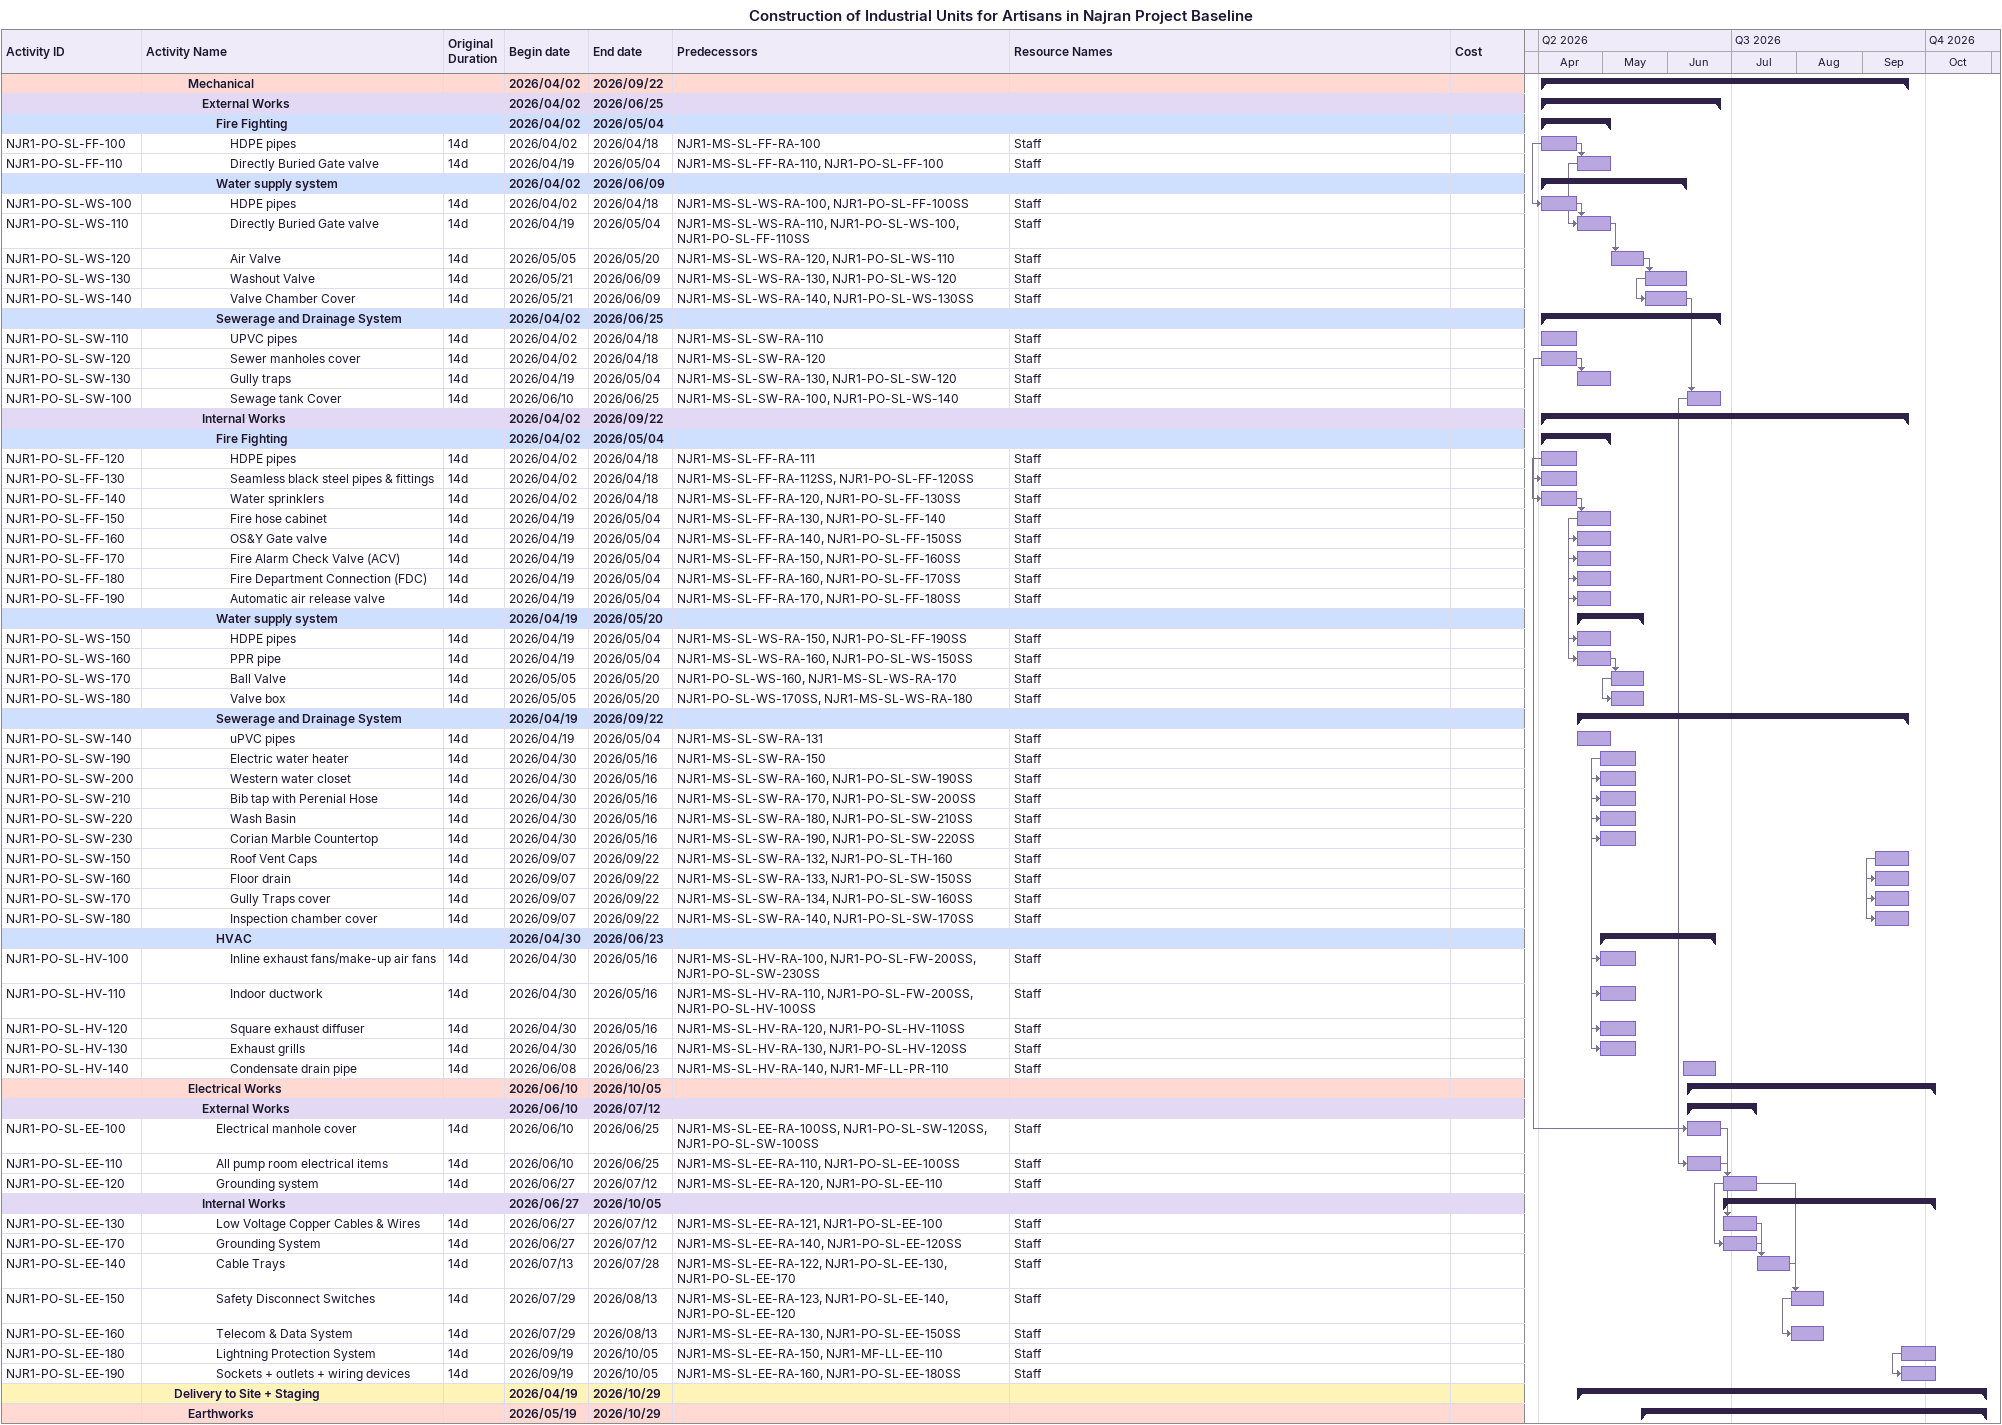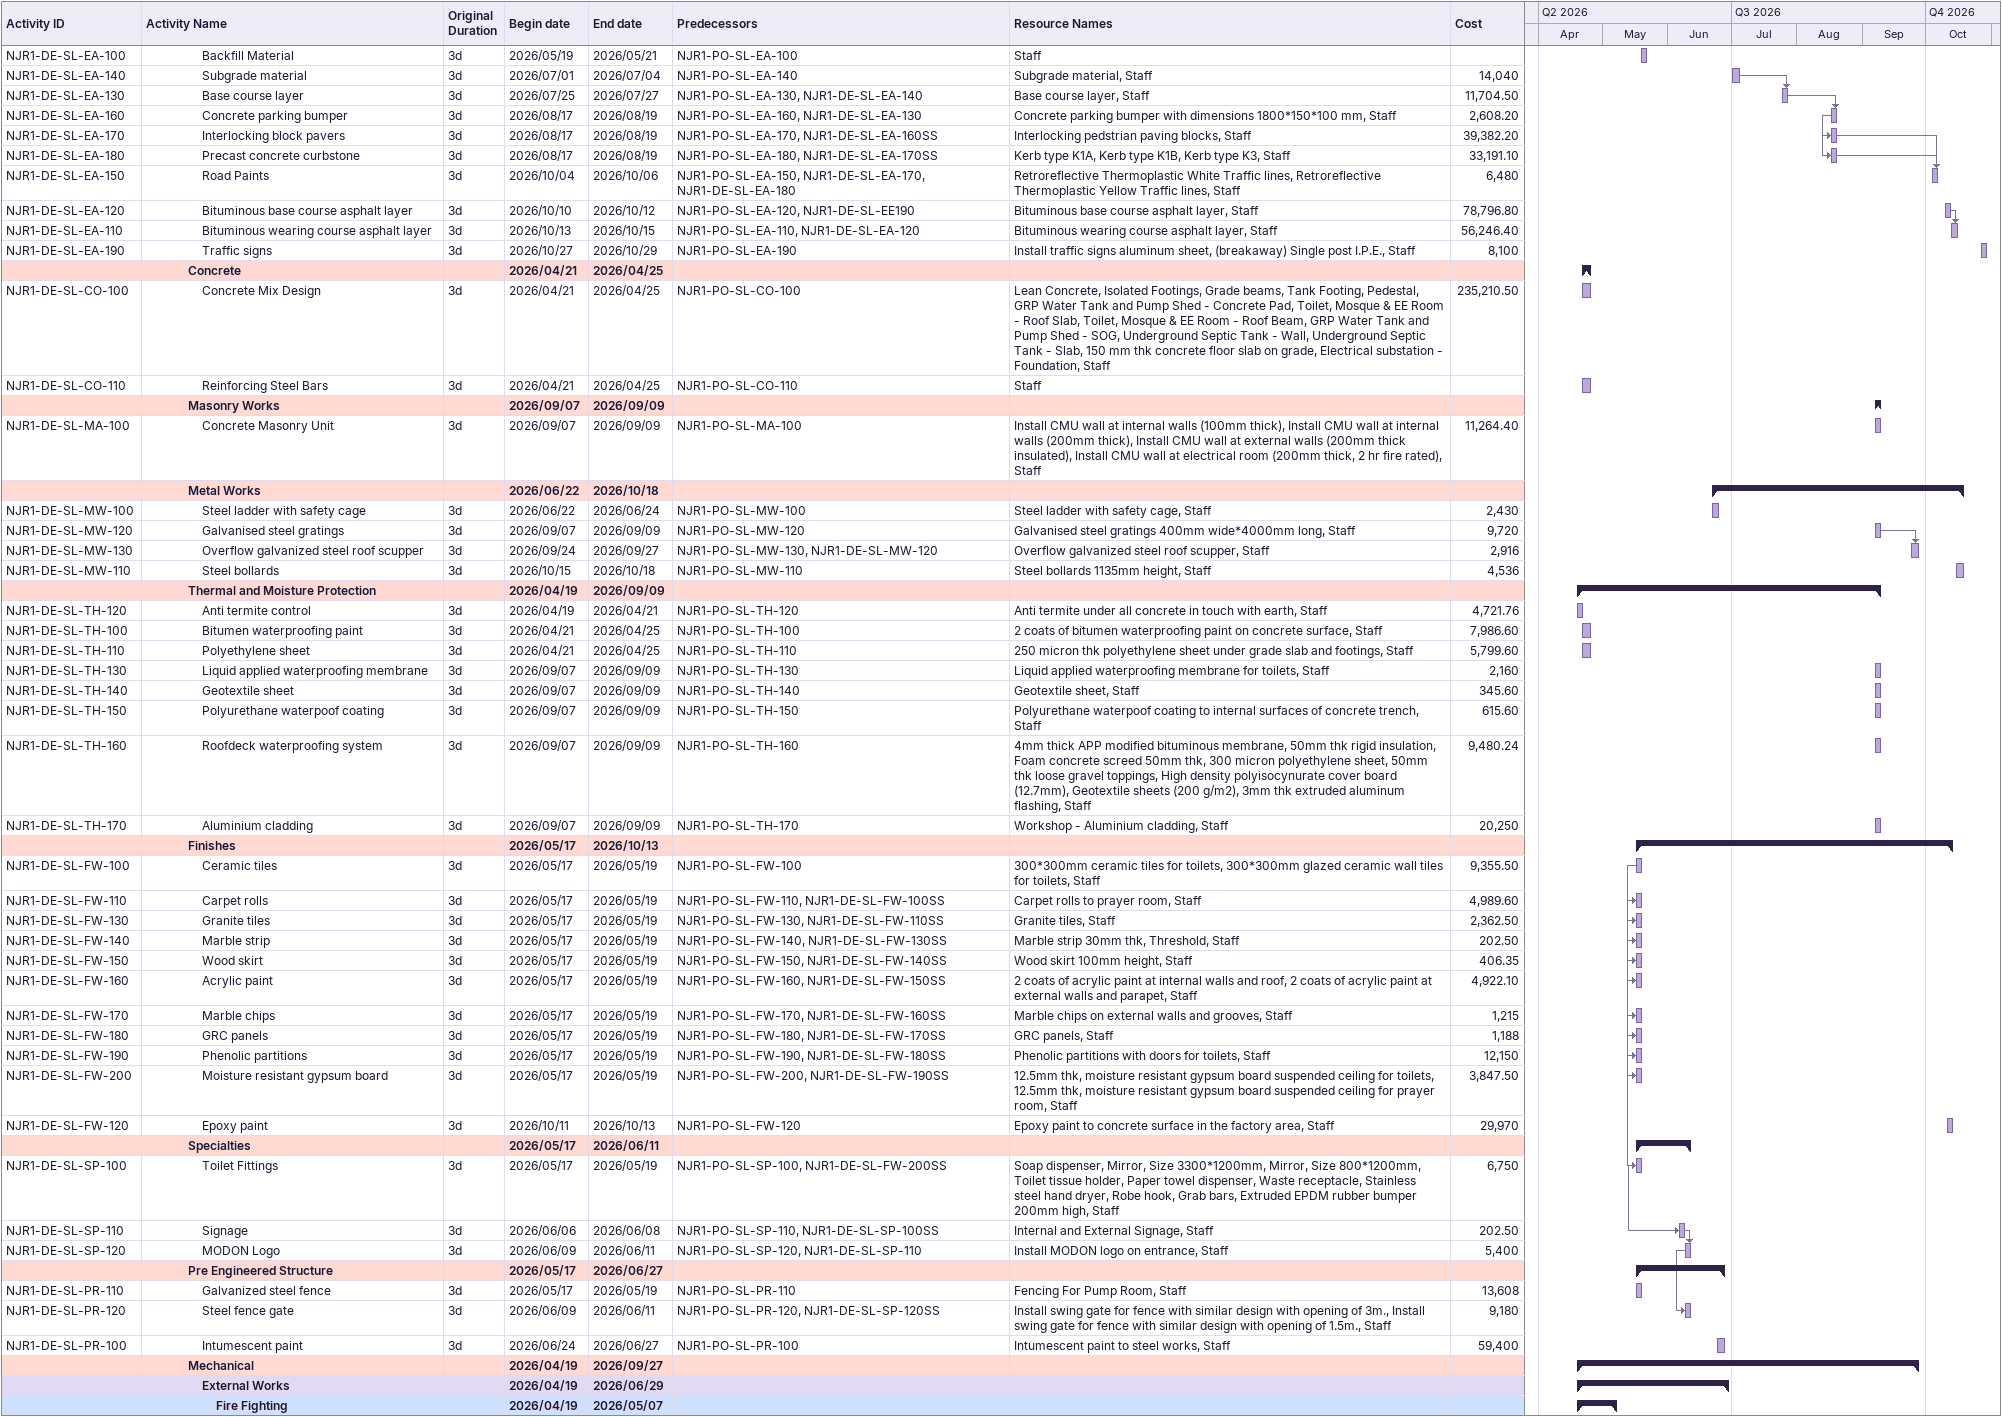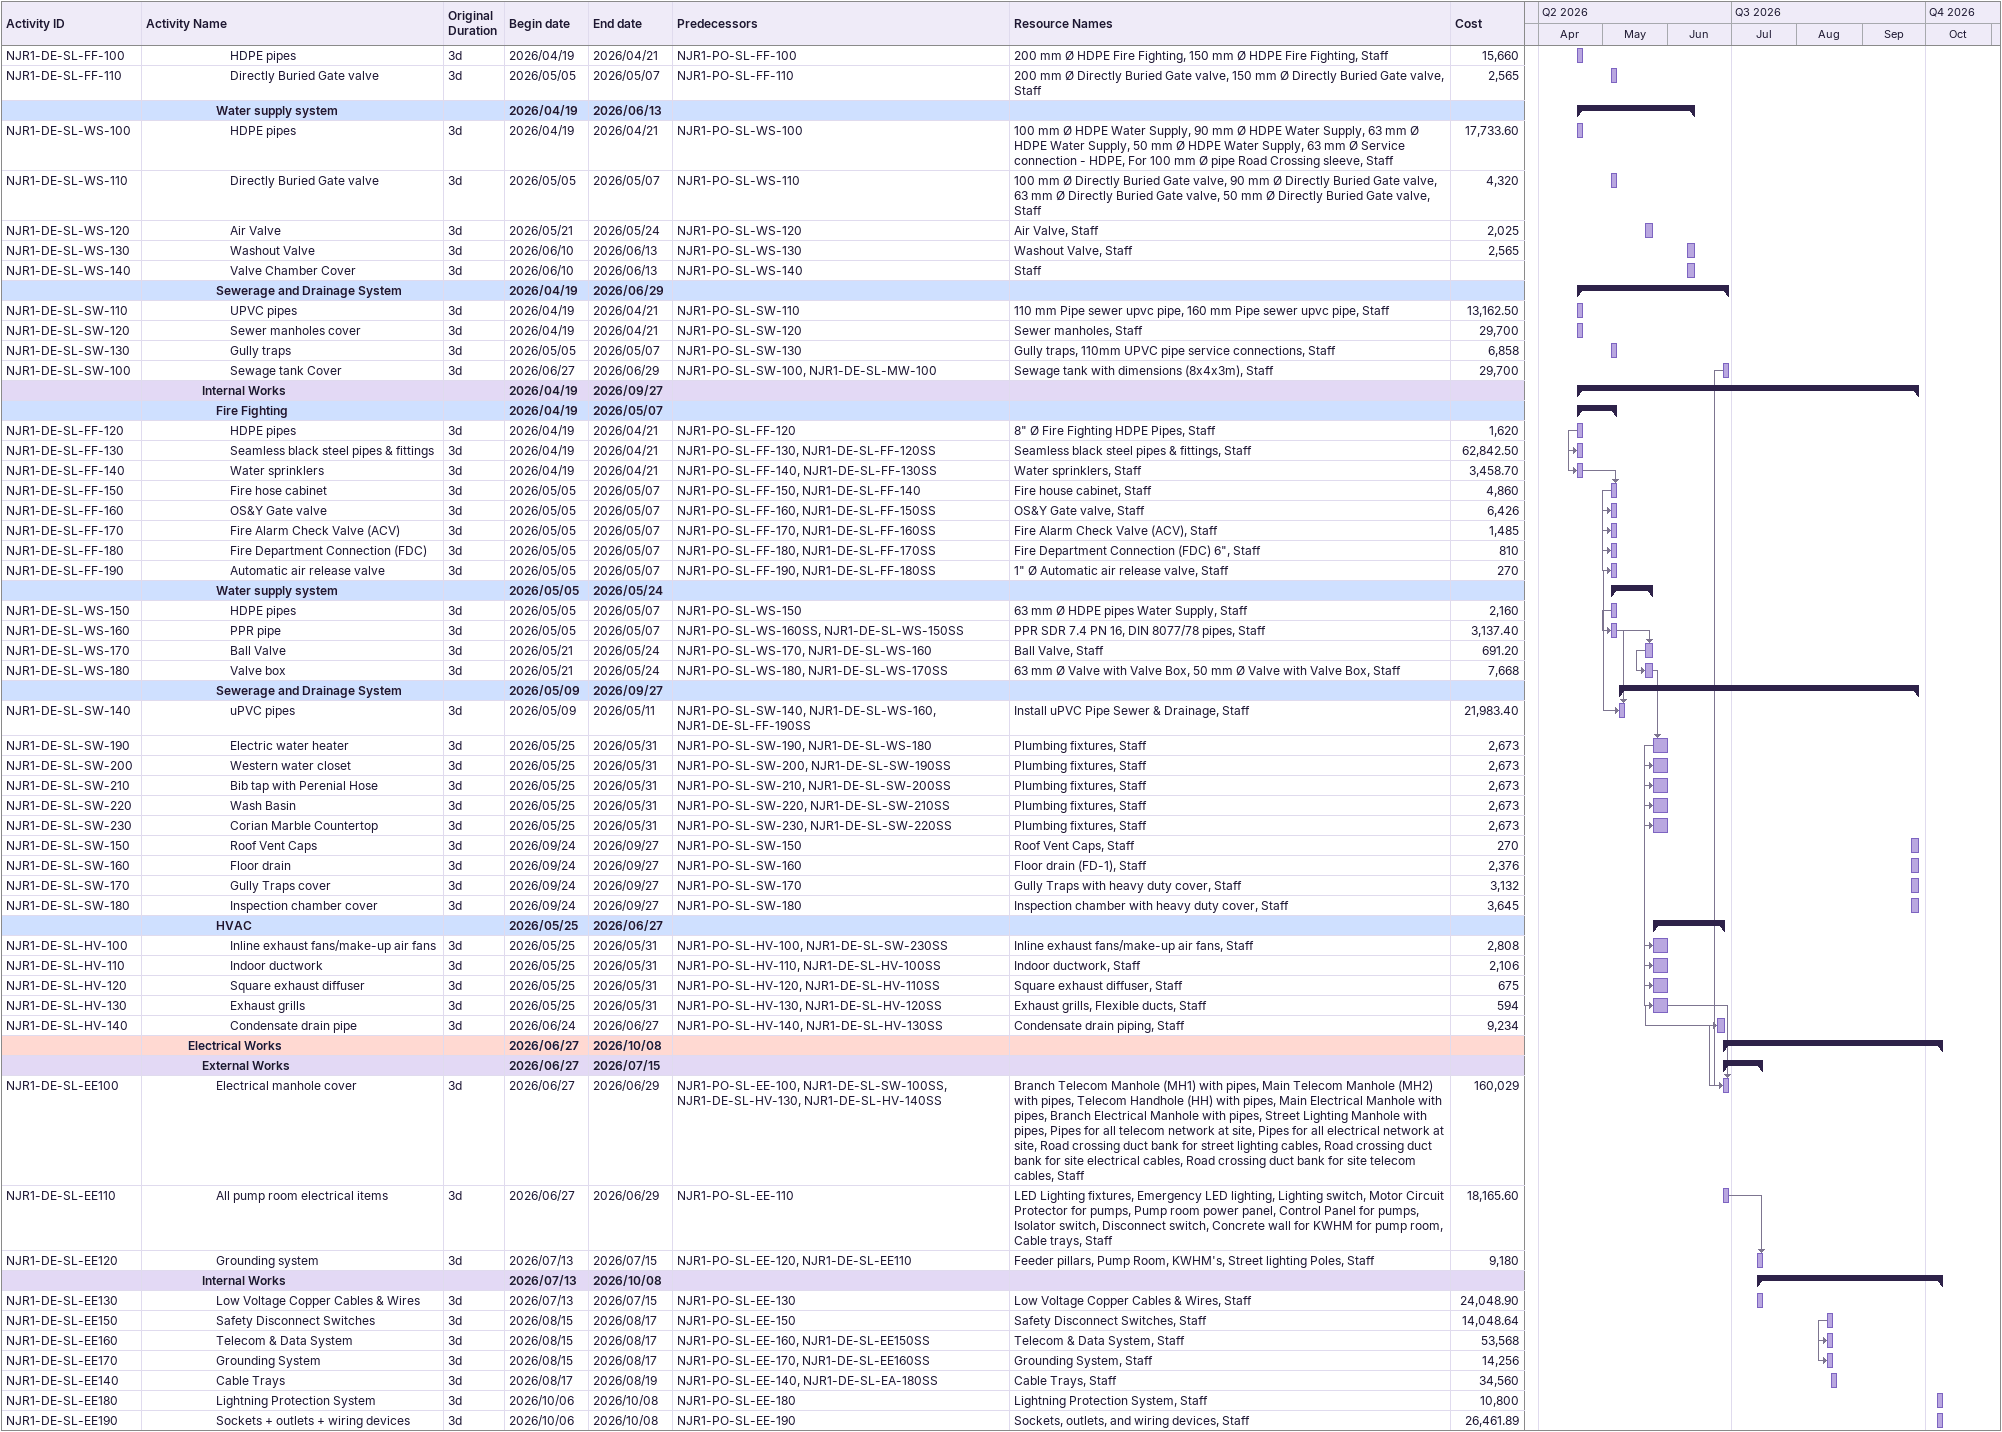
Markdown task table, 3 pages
Construction of Industrial Units for Artisans in Najran Project Baseline

| ID | Level | Task | Original duration | Start | Finish | Predecessors | Resources | Cost |
|---|---|---|---|---|---|---|---|---|
|  | 4 | **Mechanical** |  | 2026-04-02 | 2026-09-22 |  |  |  |
|  | 5 | **External Works** |  | 2026-04-02 | 2026-06-25 |  |  |  |
|  | 6 | **Fire Fighting** |  | 2026-04-02 | 2026-05-04 |  |  |  |
| NJR1-PO-SL-FF-100 | 7 | HDPE pipes | 14d | 2026-04-02 | 2026-04-18 | NJR1-MS-SL-FF-RA-100 | Staff |  |
| NJR1-PO-SL-FF-110 | 7 | Directly Buried Gate valve | 14d | 2026-04-19 | 2026-05-04 | NJR1-MS-SL-FF-RA-110, NJR1-PO-SL-FF-100 | Staff |  |
|  | 6 | **Water supply system** |  | 2026-04-02 | 2026-06-09 |  |  |  |
| NJR1-PO-SL-WS-100 | 7 | HDPE pipes | 14d | 2026-04-02 | 2026-04-18 | NJR1-MS-SL-WS-RA-100, NJR1-PO-SL-FF-100SS | Staff |  |
| NJR1-PO-SL-WS-110 | 7 | Directly Buried Gate valve | 14d | 2026-04-19 | 2026-05-04 | NJR1-MS-SL-WS-RA-110, NJR1-PO-SL-WS-100, NJR1-PO-SL-FF-110SS | Staff |  |
| NJR1-PO-SL-WS-120 | 7 | Air Valve | 14d | 2026-05-05 | 2026-05-20 | NJR1-MS-SL-WS-RA-120, NJR1-PO-SL-WS-110 | Staff |  |
| NJR1-PO-SL-WS-130 | 7 | Washout Valve | 14d | 2026-05-21 | 2026-06-09 | NJR1-MS-SL-WS-RA-130, NJR1-PO-SL-WS-120 | Staff |  |
| NJR1-PO-SL-WS-140 | 7 | Valve Chamber Cover | 14d | 2026-05-21 | 2026-06-09 | NJR1-MS-SL-WS-RA-140, NJR1-PO-SL-WS-130SS | Staff |  |
|  | 6 | **Sewerage and Drainage System** |  | 2026-04-02 | 2026-06-25 |  |  |  |
| NJR1-PO-SL-SW-110 | 7 | UPVC pipes | 14d | 2026-04-02 | 2026-04-18 | NJR1-MS-SL-SW-RA-110 | Staff |  |
| NJR1-PO-SL-SW-120 | 7 | Sewer manholes cover | 14d | 2026-04-02 | 2026-04-18 | NJR1-MS-SL-SW-RA-120 | Staff |  |
| NJR1-PO-SL-SW-130 | 7 | Gully traps | 14d | 2026-04-19 | 2026-05-04 | NJR1-MS-SL-SW-RA-130, NJR1-PO-SL-SW-120 | Staff |  |
| NJR1-PO-SL-SW-100 | 7 | Sewage tank Cover | 14d | 2026-06-10 | 2026-06-25 | NJR1-MS-SL-SW-RA-100, NJR1-PO-SL-WS-140 | Staff |  |
|  | 5 | **Internal Works** |  | 2026-04-02 | 2026-09-22 |  |  |  |
|  | 6 | **Fire Fighting** |  | 2026-04-02 | 2026-05-04 |  |  |  |
| NJR1-PO-SL-FF-120 | 7 | HDPE pipes | 14d | 2026-04-02 | 2026-04-18 | NJR1-MS-SL-FF-RA-111 | Staff |  |
| NJR1-PO-SL-FF-130 | 7 | Seamless black steel pipes & fittings | 14d | 2026-04-02 | 2026-04-18 | NJR1-MS-SL-FF-RA-112SS, NJR1-PO-SL-FF-120SS | Staff |  |
| NJR1-PO-SL-FF-140 | 7 | Water sprinklers | 14d | 2026-04-02 | 2026-04-18 | NJR1-MS-SL-FF-RA-120, NJR1-PO-SL-FF-130SS | Staff |  |
| NJR1-PO-SL-FF-150 | 7 | Fire hose cabinet | 14d | 2026-04-19 | 2026-05-04 | NJR1-MS-SL-FF-RA-130, NJR1-PO-SL-FF-140 | Staff |  |
| NJR1-PO-SL-FF-160 | 7 | OS&Y Gate valve | 14d | 2026-04-19 | 2026-05-04 | NJR1-MS-SL-FF-RA-140, NJR1-PO-SL-FF-150SS | Staff |  |
| NJR1-PO-SL-FF-170 | 7 | Fire Alarm Check Valve (ACV) | 14d | 2026-04-19 | 2026-05-04 | NJR1-MS-SL-FF-RA-150, NJR1-PO-SL-FF-160SS | Staff |  |
| NJR1-PO-SL-FF-180 | 7 | Fire Department Connection (FDC) | 14d | 2026-04-19 | 2026-05-04 | NJR1-MS-SL-FF-RA-160, NJR1-PO-SL-FF-170SS | Staff |  |
| NJR1-PO-SL-FF-190 | 7 | Automatic air release valve | 14d | 2026-04-19 | 2026-05-04 | NJR1-MS-SL-FF-RA-170, NJR1-PO-SL-FF-180SS | Staff |  |
|  | 6 | **Water supply system** |  | 2026-04-19 | 2026-05-20 |  |  |  |
| NJR1-PO-SL-WS-150 | 7 | HDPE pipes | 14d | 2026-04-19 | 2026-05-04 | NJR1-MS-SL-WS-RA-150, NJR1-PO-SL-FF-190SS | Staff |  |
| NJR1-PO-SL-WS-160 | 7 | PPR pipe | 14d | 2026-04-19 | 2026-05-04 | NJR1-MS-SL-WS-RA-160, NJR1-PO-SL-WS-150SS | Staff |  |
| NJR1-PO-SL-WS-170 | 7 | Ball Valve | 14d | 2026-05-05 | 2026-05-20 | NJR1-PO-SL-WS-160, NJR1-MS-SL-WS-RA-170 | Staff |  |
| NJR1-PO-SL-WS-180 | 7 | Valve box | 14d | 2026-05-05 | 2026-05-20 | NJR1-PO-SL-WS-170SS, NJR1-MS-SL-WS-RA-180 | Staff |  |
|  | 6 | **Sewerage and Drainage System** |  | 2026-04-19 | 2026-09-22 |  |  |  |
| NJR1-PO-SL-SW-140 | 7 | uPVC pipes | 14d | 2026-04-19 | 2026-05-04 | NJR1-MS-SL-SW-RA-131 | Staff |  |
| NJR1-PO-SL-SW-190 | 7 | Electric water heater | 14d | 2026-04-30 | 2026-05-16 | NJR1-MS-SL-SW-RA-150 | Staff |  |
| NJR1-PO-SL-SW-200 | 7 | Western water closet | 14d | 2026-04-30 | 2026-05-16 | NJR1-MS-SL-SW-RA-160, NJR1-PO-SL-SW-190SS | Staff |  |
| NJR1-PO-SL-SW-210 | 7 | Bib tap with Perenial Hose | 14d | 2026-04-30 | 2026-05-16 | NJR1-MS-SL-SW-RA-170, NJR1-PO-SL-SW-200SS | Staff |  |
| NJR1-PO-SL-SW-220 | 7 | Wash Basin | 14d | 2026-04-30 | 2026-05-16 | NJR1-MS-SL-SW-RA-180, NJR1-PO-SL-SW-210SS | Staff |  |
| NJR1-PO-SL-SW-230 | 7 | Corian Marble Countertop | 14d | 2026-04-30 | 2026-05-16 | NJR1-MS-SL-SW-RA-190, NJR1-PO-SL-SW-220SS | Staff |  |
| NJR1-PO-SL-SW-150 | 7 | Roof Vent Caps | 14d | 2026-09-07 | 2026-09-22 | NJR1-MS-SL-SW-RA-132, NJR1-PO-SL-TH-160 | Staff |  |
| NJR1-PO-SL-SW-160 | 7 | Floor drain | 14d | 2026-09-07 | 2026-09-22 | NJR1-MS-SL-SW-RA-133, NJR1-PO-SL-SW-150SS | Staff |  |
| NJR1-PO-SL-SW-170 | 7 | Gully Traps cover | 14d | 2026-09-07 | 2026-09-22 | NJR1-MS-SL-SW-RA-134, NJR1-PO-SL-SW-160SS | Staff |  |
| NJR1-PO-SL-SW-180 | 7 | Inspection chamber cover | 14d | 2026-09-07 | 2026-09-22 | NJR1-MS-SL-SW-RA-140, NJR1-PO-SL-SW-170SS | Staff |  |
|  | 6 | **HVAC** |  | 2026-04-30 | 2026-06-23 |  |  |  |
| NJR1-PO-SL-HV-100 | 7 | Inline exhaust fans/make-up air fans | 14d | 2026-04-30 | 2026-05-16 | NJR1-MS-SL-HV-RA-100, NJR1-PO-SL-FW-200SS, NJR1-PO-SL-SW-230SS | Staff |  |
| NJR1-PO-SL-HV-110 | 7 | Indoor ductwork | 14d | 2026-04-30 | 2026-05-16 | NJR1-MS-SL-HV-RA-110, NJR1-PO-SL-FW-200SS, NJR1-PO-SL-HV-100SS | Staff |  |
| NJR1-PO-SL-HV-120 | 7 | Square exhaust diffuser | 14d | 2026-04-30 | 2026-05-16 | NJR1-MS-SL-HV-RA-120, NJR1-PO-SL-HV-110SS | Staff |  |
| NJR1-PO-SL-HV-130 | 7 | Exhaust grills | 14d | 2026-04-30 | 2026-05-16 | NJR1-MS-SL-HV-RA-130, NJR1-PO-SL-HV-120SS | Staff |  |
| NJR1-PO-SL-HV-140 | 7 | Condensate drain pipe | 14d | 2026-06-08 | 2026-06-23 | NJR1-MS-SL-HV-RA-140, NJR1-MF-LL-PR-110 | Staff |  |
|  | 4 | **Electrical Works** |  | 2026-06-10 | 2026-10-05 |  |  |  |
|  | 5 | **External Works** |  | 2026-06-10 | 2026-07-12 |  |  |  |
| NJR1-PO-SL-EE-100 | 6 | Electrical manhole cover | 14d | 2026-06-10 | 2026-06-25 | NJR1-MS-SL-EE-RA-100SS, NJR1-PO-SL-SW-120SS, NJR1-PO-SL-SW-100SS | Staff |  |
| NJR1-PO-SL-EE-110 | 6 | All pump room electrical items | 14d | 2026-06-10 | 2026-06-25 | NJR1-MS-SL-EE-RA-110, NJR1-PO-SL-EE-100SS | Staff |  |
| NJR1-PO-SL-EE-120 | 6 | Grounding system | 14d | 2026-06-27 | 2026-07-12 | NJR1-MS-SL-EE-RA-120, NJR1-PO-SL-EE-110 | Staff |  |
|  | 5 | **Internal Works** |  | 2026-06-27 | 2026-10-05 |  |  |  |
| NJR1-PO-SL-EE-130 | 6 | Low Voltage Copper Cables & Wires | 14d | 2026-06-27 | 2026-07-12 | NJR1-MS-SL-EE-RA-121, NJR1-PO-SL-EE-100 | Staff |  |
| NJR1-PO-SL-EE-170 | 6 | Grounding System | 14d | 2026-06-27 | 2026-07-12 | NJR1-MS-SL-EE-RA-140, NJR1-PO-SL-EE-120SS | Staff |  |
| NJR1-PO-SL-EE-140 | 6 | Cable Trays | 14d | 2026-07-13 | 2026-07-28 | NJR1-MS-SL-EE-RA-122, NJR1-PO-SL-EE-130, NJR1-PO-SL-EE-170 | Staff |  |
| NJR1-PO-SL-EE-150 | 6 | Safety Disconnect Switches | 14d | 2026-07-29 | 2026-08-13 | NJR1-MS-SL-EE-RA-123, NJR1-PO-SL-EE-140, NJR1-PO-SL-EE-120 | Staff |  |
| NJR1-PO-SL-EE-160 | 6 | Telecom & Data System | 14d | 2026-07-29 | 2026-08-13 | NJR1-MS-SL-EE-RA-130, NJR1-PO-SL-EE-150SS | Staff |  |
| NJR1-PO-SL-EE-180 | 6 | Lightning Protection System | 14d | 2026-09-19 | 2026-10-05 | NJR1-MS-SL-EE-RA-150, NJR1-MF-LL-EE-110 | Staff |  |
| NJR1-PO-SL-EE-190 | 6 | Sockets + outlets + wiring devices | 14d | 2026-09-19 | 2026-10-05 | NJR1-MS-SL-EE-RA-160, NJR1-PO-SL-EE-180SS | Staff |  |
|  | 3 | **Delivery to Site + Staging** |  | 2026-04-19 | 2026-10-29 |  |  |  |
|  | 4 | **Earthworks** |  | 2026-05-19 | 2026-10-29 |  |  |  |
| NJR1-DE-SL-EA-100 | 5 | Backfill Material | 3d | 2026-05-19 | 2026-05-21 | NJR1-PO-SL-EA-100 | Staff |  |
| NJR1-DE-SL-EA-140 | 5 | Subgrade material | 3d | 2026-07-01 | 2026-07-04 | NJR1-PO-SL-EA-140 | Subgrade material, Staff | 14040 |
| NJR1-DE-SL-EA-130 | 5 | Base course layer | 3d | 2026-07-25 | 2026-07-27 | NJR1-PO-SL-EA-130, NJR1-DE-SL-EA-140 | Base course layer, Staff | 11704.50 |
| NJR1-DE-SL-EA-160 | 5 | Concrete parking bumper | 3d | 2026-08-17 | 2026-08-19 | NJR1-PO-SL-EA-160, NJR1-DE-SL-EA-130 | Concrete parking bumper with dimensions 1800*150*100 mm, Staff | 2608.20 |
| NJR1-DE-SL-EA-170 | 5 | Interlocking block pavers | 3d | 2026-08-17 | 2026-08-19 | NJR1-PO-SL-EA-170, NJR1-DE-SL-EA-160SS | Interlocking pedstrian paving blocks, Staff | 39382.20 |
| NJR1-DE-SL-EA-180 | 5 | Precast concrete curbstone | 3d | 2026-08-17 | 2026-08-19 | NJR1-PO-SL-EA-180, NJR1-DE-SL-EA-170SS | Kerb type K1A, Kerb type K1B, Kerb type K3, Staff | 33191.10 |
| NJR1-DE-SL-EA-150 | 5 | Road Paints | 3d | 2026-10-04 | 2026-10-06 | NJR1-PO-SL-EA-150, NJR1-DE-SL-EA-170, NJR1-DE-SL-EA-180 | Retroreflective Thermoplastic White Traffic lines, Retroreflective Thermoplastic Yellow Traffic lines, Staff | 6480 |
| NJR1-DE-SL-EA-120 | 5 | Bituminous base course asphalt layer | 3d | 2026-10-10 | 2026-10-12 | NJR1-PO-SL-EA-120, NJR1-DE-SL-EE190 | Bituminous base course asphalt layer, Staff | 78796.80 |
| NJR1-DE-SL-EA-110 | 5 | Bituminous wearing course asphalt layer | 3d | 2026-10-13 | 2026-10-15 | NJR1-PO-SL-EA-110, NJR1-DE-SL-EA-120 | Bituminous wearing course asphalt layer, Staff | 56246.40 |
| NJR1-DE-SL-EA-190 | 5 | Traffic signs | 3d | 2026-10-27 | 2026-10-29 | NJR1-PO-SL-EA-190 | Install traffic signs aluminum sheet, (breakaway) Single post I.P.E., Staff | 8100 |
|  | 4 | **Concrete** |  | 2026-04-21 | 2026-04-25 |  |  |  |
| NJR1-DE-SL-CO-100 | 5 | Concrete Mix Design | 3d | 2026-04-21 | 2026-04-25 | NJR1-PO-SL-CO-100 | Lean Concrete, Isolated Footings, Grade beams, Tank Footing, Pedestal, GRP Water Tank and Pump Shed - Concrete Pad, Toilet, Mosque & EE Room - Roof Slab, Toilet, Mosque & EE Room - Roof Beam, GRP Water Tank and Pump Shed - SOG, Underground Septic Tank - Wall, Underground Septic Tank - Slab, 150 mm thk concrete floor slab on grade, Electrical substation - Foundation, Staff | 235210.50 |
| NJR1-DE-SL-CO-110 | 5 | Reinforcing Steel Bars | 3d | 2026-04-21 | 2026-04-25 | NJR1-PO-SL-CO-110 | Staff |  |
|  | 4 | **Masonry Works** |  | 2026-09-07 | 2026-09-09 |  |  |  |
| NJR1-DE-SL-MA-100 | 5 | Concrete Masonry Unit | 3d | 2026-09-07 | 2026-09-09 | NJR1-PO-SL-MA-100 | Install CMU wall at internal walls (100mm thick), Install CMU wall at internal walls (200mm thick), Install CMU wall at external walls (200mm thick insulated), Install CMU wall at electrical room (200mm thick, 2 hr fire rated), Staff | 11264.40 |
|  | 4 | **Metal Works** |  | 2026-06-22 | 2026-10-18 |  |  |  |
| NJR1-DE-SL-MW-100 | 5 | Steel ladder with safety cage | 3d | 2026-06-22 | 2026-06-24 | NJR1-PO-SL-MW-100 | Steel ladder with safety cage, Staff | 2430 |
| NJR1-DE-SL-MW-120 | 5 | Galvanised steel gratings | 3d | 2026-09-07 | 2026-09-09 | NJR1-PO-SL-MW-120 | Galvanised steel gratings 400mm wide*4000mm long, Staff | 9720 |
| NJR1-DE-SL-MW-130 | 5 | Overflow galvanized steel roof scupper | 3d | 2026-09-24 | 2026-09-27 | NJR1-PO-SL-MW-130, NJR1-DE-SL-MW-120 | Overflow galvanized steel roof scupper, Staff | 2916 |
| NJR1-DE-SL-MW-110 | 5 | Steel bollards | 3d | 2026-10-15 | 2026-10-18 | NJR1-PO-SL-MW-110 | Steel bollards 1135mm height, Staff | 4536 |
|  | 4 | **Thermal and Moisture Protection** |  | 2026-04-19 | 2026-09-09 |  |  |  |
| NJR1-DE-SL-TH-120 | 5 | Anti termite control | 3d | 2026-04-19 | 2026-04-21 | NJR1-PO-SL-TH-120 | Anti termite under all concrete in touch with earth, Staff | 4721.76 |
| NJR1-DE-SL-TH-100 | 5 | Bitumen waterproofing paint | 3d | 2026-04-21 | 2026-04-25 | NJR1-PO-SL-TH-100 | 2 coats of bitumen waterproofing paint on concrete surface, Staff | 7986.60 |
| NJR1-DE-SL-TH-110 | 5 | Polyethylene sheet | 3d | 2026-04-21 | 2026-04-25 | NJR1-PO-SL-TH-110 | 250 micron thk polyethylene sheet under grade slab and footings, Staff | 5799.60 |
| NJR1-DE-SL-TH-130 | 5 | Liquid applied waterproofing membrane | 3d | 2026-09-07 | 2026-09-09 | NJR1-PO-SL-TH-130 | Liquid applied waterproofing membrane for toilets, Staff | 2160 |
| NJR1-DE-SL-TH-140 | 5 | Geotextile sheet | 3d | 2026-09-07 | 2026-09-09 | NJR1-PO-SL-TH-140 | Geotextile sheet, Staff | 345.60 |
| NJR1-DE-SL-TH-150 | 5 | Polyurethane waterpoof coating | 3d | 2026-09-07 | 2026-09-09 | NJR1-PO-SL-TH-150 | Polyurethane waterpoof coating to internal surfaces of concrete trench, Staff | 615.60 |
| NJR1-DE-SL-TH-160 | 5 | Roofdeck waterproofing system | 3d | 2026-09-07 | 2026-09-09 | NJR1-PO-SL-TH-160 | 4mm thick APP modified bituminous membrane, 50mm thk rigid insulation, Foam concrete screed 50mm thk, 300 micron polyethylene sheet, 50mm thk loose gravel toppings, High density polyisocynurate cover board (12.7mm), Geotextile sheets (200 g/m2), 3mm thk extruded aluminum flashing, Staff | 9480.24 |
| NJR1-DE-SL-TH-170 | 5 | Aluminium cladding | 3d | 2026-09-07 | 2026-09-09 | NJR1-PO-SL-TH-170 | Workshop - Aluminium cladding, Staff | 20250 |
|  | 4 | **Finishes** |  | 2026-05-17 | 2026-10-13 |  |  |  |
| NJR1-DE-SL-FW-100 | 5 | Ceramic tiles | 3d | 2026-05-17 | 2026-05-19 | NJR1-PO-SL-FW-100 | 300*300mm ceramic tiles for toilets, 300*300mm glazed ceramic wall tiles for toilets, Staff | 9355.50 |
| NJR1-DE-SL-FW-110 | 5 | Carpet rolls | 3d | 2026-05-17 | 2026-05-19 | NJR1-PO-SL-FW-110, NJR1-DE-SL-FW-100SS | Carpet rolls to prayer room, Staff | 4989.60 |
| NJR1-DE-SL-FW-130 | 5 | Granite tiles | 3d | 2026-05-17 | 2026-05-19 | NJR1-PO-SL-FW-130, NJR1-DE-SL-FW-110SS | Granite tiles, Staff | 2362.50 |
| NJR1-DE-SL-FW-140 | 5 | Marble strip | 3d | 2026-05-17 | 2026-05-19 | NJR1-PO-SL-FW-140, NJR1-DE-SL-FW-130SS | Marble strip 30mm thk, Threshold, Staff | 202.50 |
| NJR1-DE-SL-FW-150 | 5 | Wood skirt | 3d | 2026-05-17 | 2026-05-19 | NJR1-PO-SL-FW-150, NJR1-DE-SL-FW-140SS | Wood skirt 100mm height, Staff | 406.35 |
| NJR1-DE-SL-FW-160 | 5 | Acrylic paint | 3d | 2026-05-17 | 2026-05-19 | NJR1-PO-SL-FW-160, NJR1-DE-SL-FW-150SS | 2 coats of acrylic paint at internal walls and roof, 2 coats of acrylic paint at external walls and parapet, Staff | 4922.10 |
| NJR1-DE-SL-FW-170 | 5 | Marble chips | 3d | 2026-05-17 | 2026-05-19 | NJR1-PO-SL-FW-170, NJR1-DE-SL-FW-160SS | Marble chips on external walls and grooves, Staff | 1215 |
| NJR1-DE-SL-FW-180 | 5 | GRC panels | 3d | 2026-05-17 | 2026-05-19 | NJR1-PO-SL-FW-180, NJR1-DE-SL-FW-170SS | GRC panels, Staff | 1188 |
| NJR1-DE-SL-FW-190 | 5 | Phenolic partitions | 3d | 2026-05-17 | 2026-05-19 | NJR1-PO-SL-FW-190, NJR1-DE-SL-FW-180SS | Phenolic partitions with doors for toilets, Staff | 12150 |
| NJR1-DE-SL-FW-200 | 5 | Moisture resistant gypsum board | 3d | 2026-05-17 | 2026-05-19 | NJR1-PO-SL-FW-200, NJR1-DE-SL-FW-190SS | 12.5mm thk, moisture resistant gypsum board suspended ceiling for toilets, 12.5mm thk, moisture resistant gypsum board suspended ceiling for prayer room, Staff | 3847.50 |
| NJR1-DE-SL-FW-120 | 5 | Epoxy paint | 3d | 2026-10-11 | 2026-10-13 | NJR1-PO-SL-FW-120 | Epoxy paint to concrete surface in the factory area, Staff | 29970 |
|  | 4 | **Specialties** |  | 2026-05-17 | 2026-06-11 |  |  |  |
| NJR1-DE-SL-SP-100 | 5 | Toilet Fittings | 3d | 2026-05-17 | 2026-05-19 | NJR1-PO-SL-SP-100, NJR1-DE-SL-FW-200SS | Soap dispenser, Mirror, Size 3300*1200mm, Mirror, Size 800*1200mm, Toilet tissue holder, Paper towel dispenser, Waste receptacle, Stainless steel hand dryer, Robe hook, Grab bars, Extruded EPDM rubber bumper 200mm high, Staff | 6750 |
| NJR1-DE-SL-SP-110 | 5 | Signage | 3d | 2026-06-06 | 2026-06-08 | NJR1-PO-SL-SP-110, NJR1-DE-SL-SP-100SS | Internal and External Signage, Staff | 202.50 |
| NJR1-DE-SL-SP-120 | 5 | MODON Logo | 3d | 2026-06-09 | 2026-06-11 | NJR1-PO-SL-SP-120, NJR1-DE-SL-SP-110 | Install MODON logo on entrance, Staff | 5400 |
|  | 4 | **Pre Engineered Structure** |  | 2026-05-17 | 2026-06-27 |  |  |  |
| NJR1-DE-SL-PR-110 | 5 | Galvanized steel fence | 3d | 2026-05-17 | 2026-05-19 | NJR1-PO-SL-PR-110 | Fencing For Pump Room, Staff | 13608 |
| NJR1-DE-SL-PR-120 | 5 | Steel fence gate | 3d | 2026-06-09 | 2026-06-11 | NJR1-PO-SL-PR-120, NJR1-DE-SL-SP-120SS | Install swing gate for fence with similar design with opening of 3m., Install swing gate for fence with similar design with opening of 1.5m., Staff | 9180 |
| NJR1-DE-SL-PR-100 | 5 | Intumescent paint | 3d | 2026-06-24 | 2026-06-27 | NJR1-PO-SL-PR-100 | Intumescent paint to steel works, Staff | 59400 |
|  | 4 | **Mechanical** |  | 2026-04-19 | 2026-09-27 |  |  |  |
|  | 5 | **External Works** |  | 2026-04-19 | 2026-06-29 |  |  |  |
|  | 6 | **Fire Fighting** |  | 2026-04-19 | 2026-05-07 |  |  |  |
| NJR1-DE-SL-FF-100 | 7 | HDPE pipes | 3d | 2026-04-19 | 2026-04-21 | NJR1-PO-SL-FF-100 | 200 mm Ø HDPE Fire Fighting, 150 mm Ø HDPE Fire Fighting, Staff | 15660 |
| NJR1-DE-SL-FF-110 | 7 | Directly Buried Gate valve | 3d | 2026-05-05 | 2026-05-07 | NJR1-PO-SL-FF-110 | 200 mm Ø Directly Buried Gate valve, 150 mm Ø Directly Buried Gate valve, Staff | 2565 |
|  | 6 | **Water supply system** |  | 2026-04-19 | 2026-06-13 |  |  |  |
| NJR1-DE-SL-WS-100 | 7 | HDPE pipes | 3d | 2026-04-19 | 2026-04-21 | NJR1-PO-SL-WS-100 | 100 mm Ø HDPE Water Supply, 90 mm Ø HDPE Water Supply, 63 mm Ø HDPE Water Supply, 50 mm Ø HDPE Water Supply, 63 mm Ø Service connection - HDPE, For 100 mm Ø pipe Road Crossing sleeve, Staff | 17733.60 |
| NJR1-DE-SL-WS-110 | 7 | Directly Buried Gate valve | 3d | 2026-05-05 | 2026-05-07 | NJR1-PO-SL-WS-110 | 100 mm Ø Directly Buried Gate valve, 90 mm Ø Directly Buried Gate valve, 63 mm Ø Directly Buried Gate valve, 50 mm Ø Directly Buried Gate valve, Staff | 4320 |
| NJR1-DE-SL-WS-120 | 7 | Air Valve | 3d | 2026-05-21 | 2026-05-24 | NJR1-PO-SL-WS-120 | Air Valve, Staff | 2025 |
| NJR1-DE-SL-WS-130 | 7 | Washout Valve | 3d | 2026-06-10 | 2026-06-13 | NJR1-PO-SL-WS-130 | Washout Valve, Staff | 2565 |
| NJR1-DE-SL-WS-140 | 7 | Valve Chamber Cover | 3d | 2026-06-10 | 2026-06-13 | NJR1-PO-SL-WS-140 | Staff |  |
|  | 6 | **Sewerage and Drainage System** |  | 2026-04-19 | 2026-06-29 |  |  |  |
| NJR1-DE-SL-SW-110 | 7 | UPVC pipes | 3d | 2026-04-19 | 2026-04-21 | NJR1-PO-SL-SW-110 | 110 mm Pipe sewer upvc pipe, 160 mm Pipe sewer upvc pipe, Staff | 13162.50 |
| NJR1-DE-SL-SW-120 | 7 | Sewer manholes cover | 3d | 2026-04-19 | 2026-04-21 | NJR1-PO-SL-SW-120 | Sewer manholes, Staff | 29700 |
| NJR1-DE-SL-SW-130 | 7 | Gully traps | 3d | 2026-05-05 | 2026-05-07 | NJR1-PO-SL-SW-130 | Gully traps, 110mm UPVC pipe service connections, Staff | 6858 |
| NJR1-DE-SL-SW-100 | 7 | Sewage tank Cover | 3d | 2026-06-27 | 2026-06-29 | NJR1-PO-SL-SW-100, NJR1-DE-SL-MW-100 | Sewage tank with dimensions (8x4x3m), Staff | 29700 |
|  | 5 | **Internal Works** |  | 2026-04-19 | 2026-09-27 |  |  |  |
|  | 6 | **Fire Fighting** |  | 2026-04-19 | 2026-05-07 |  |  |  |
| NJR1-DE-SL-FF-120 | 7 | HDPE pipes | 3d | 2026-04-19 | 2026-04-21 | NJR1-PO-SL-FF-120 | 8" Ø Fire Fighting HDPE Pipes, Staff | 1620 |
| NJR1-DE-SL-FF-130 | 7 | Seamless black steel pipes & fittings | 3d | 2026-04-19 | 2026-04-21 | NJR1-PO-SL-FF-130, NJR1-DE-SL-FF-120SS | Seamless black steel pipes & fittings, Staff | 62842.50 |
| NJR1-DE-SL-FF-140 | 7 | Water sprinklers | 3d | 2026-04-19 | 2026-04-21 | NJR1-PO-SL-FF-140, NJR1-DE-SL-FF-130SS | Water sprinklers, Staff | 3458.70 |
| NJR1-DE-SL-FF-150 | 7 | Fire hose cabinet | 3d | 2026-05-05 | 2026-05-07 | NJR1-PO-SL-FF-150, NJR1-DE-SL-FF-140 | Fire house cabinet, Staff | 4860 |
| NJR1-DE-SL-FF-160 | 7 | OS&Y Gate valve | 3d | 2026-05-05 | 2026-05-07 | NJR1-PO-SL-FF-160, NJR1-DE-SL-FF-150SS | OS&Y Gate valve, Staff | 6426 |
| NJR1-DE-SL-FF-170 | 7 | Fire Alarm Check Valve (ACV) | 3d | 2026-05-05 | 2026-05-07 | NJR1-PO-SL-FF-170, NJR1-DE-SL-FF-160SS | Fire Alarm Check Valve (ACV), Staff | 1485 |
| NJR1-DE-SL-FF-180 | 7 | Fire Department Connection (FDC) | 3d | 2026-05-05 | 2026-05-07 | NJR1-PO-SL-FF-180, NJR1-DE-SL-FF-170SS | Fire Department Connection (FDC) 6", Staff | 810 |
| NJR1-DE-SL-FF-190 | 7 | Automatic air release valve | 3d | 2026-05-05 | 2026-05-07 | NJR1-PO-SL-FF-190, NJR1-DE-SL-FF-180SS | 1" Ø Automatic air release valve, Staff | 270 |
|  | 6 | **Water supply system** |  | 2026-05-05 | 2026-05-24 |  |  |  |
| NJR1-DE-SL-WS-150 | 7 | HDPE pipes | 3d | 2026-05-05 | 2026-05-07 | NJR1-PO-SL-WS-150 | 63 mm Ø HDPE pipes Water Supply, Staff | 2160 |
| NJR1-DE-SL-WS-160 | 7 | PPR pipe | 3d | 2026-05-05 | 2026-05-07 | NJR1-PO-SL-WS-160SS, NJR1-DE-SL-WS-150SS | PPR SDR 7.4 PN 16, DIN 8077/78 pipes, Staff | 3137.40 |
| NJR1-DE-SL-WS-170 | 7 | Ball Valve | 3d | 2026-05-21 | 2026-05-24 | NJR1-PO-SL-WS-170, NJR1-DE-SL-WS-160 | Ball Valve, Staff | 691.20 |
| NJR1-DE-SL-WS-180 | 7 | Valve box | 3d | 2026-05-21 | 2026-05-24 | NJR1-PO-SL-WS-180, NJR1-DE-SL-WS-170SS | 63 mm Ø Valve with Valve Box, 50 mm Ø Valve with Valve Box, Staff | 7668 |
|  | 6 | **Sewerage and Drainage System** |  | 2026-05-09 | 2026-09-27 |  |  |  |
| NJR1-DE-SL-SW-140 | 7 | uPVC pipes | 3d | 2026-05-09 | 2026-05-11 | NJR1-PO-SL-SW-140, NJR1-DE-SL-WS-160, NJR1-DE-SL-FF-190SS | Install uPVC Pipe Sewer & Drainage, Staff | 21983.40 |
| NJR1-DE-SL-SW-190 | 7 | Electric water heater | 3d | 2026-05-25 | 2026-05-31 | NJR1-PO-SL-SW-190, NJR1-DE-SL-WS-180 | Plumbing fixtures, Staff | 2673 |
| NJR1-DE-SL-SW-200 | 7 | Western water closet | 3d | 2026-05-25 | 2026-05-31 | NJR1-PO-SL-SW-200, NJR1-DE-SL-SW-190SS | Plumbing fixtures, Staff | 2673 |
| NJR1-DE-SL-SW-210 | 7 | Bib tap with Perenial Hose | 3d | 2026-05-25 | 2026-05-31 | NJR1-PO-SL-SW-210, NJR1-DE-SL-SW-200SS | Plumbing fixtures, Staff | 2673 |
| NJR1-DE-SL-SW-220 | 7 | Wash Basin | 3d | 2026-05-25 | 2026-05-31 | NJR1-PO-SL-SW-220, NJR1-DE-SL-SW-210SS | Plumbing fixtures, Staff | 2673 |
| NJR1-DE-SL-SW-230 | 7 | Corian Marble Countertop | 3d | 2026-05-25 | 2026-05-31 | NJR1-PO-SL-SW-230, NJR1-DE-SL-SW-220SS | Plumbing fixtures, Staff | 2673 |
| NJR1-DE-SL-SW-150 | 7 | Roof Vent Caps | 3d | 2026-09-24 | 2026-09-27 | NJR1-PO-SL-SW-150 | Roof Vent Caps, Staff | 270 |
| NJR1-DE-SL-SW-160 | 7 | Floor drain | 3d | 2026-09-24 | 2026-09-27 | NJR1-PO-SL-SW-160 | Floor drain (FD-1), Staff | 2376 |
| NJR1-DE-SL-SW-170 | 7 | Gully Traps cover | 3d | 2026-09-24 | 2026-09-27 | NJR1-PO-SL-SW-170 | Gully Traps with heavy duty cover, Staff | 3132 |
| NJR1-DE-SL-SW-180 | 7 | Inspection chamber cover | 3d | 2026-09-24 | 2026-09-27 | NJR1-PO-SL-SW-180 | Inspection chamber with heavy duty cover, Staff | 3645 |
|  | 6 | **HVAC** |  | 2026-05-25 | 2026-06-27 |  |  |  |
| NJR1-DE-SL-HV-100 | 7 | Inline exhaust fans/make-up air fans | 3d | 2026-05-25 | 2026-05-31 | NJR1-PO-SL-HV-100, NJR1-DE-SL-SW-230SS | Inline exhaust fans/make-up air fans, Staff | 2808 |
| NJR1-DE-SL-HV-110 | 7 | Indoor ductwork | 3d | 2026-05-25 | 2026-05-31 | NJR1-PO-SL-HV-110, NJR1-DE-SL-HV-100SS | Indoor ductwork, Staff | 2106 |
| NJR1-DE-SL-HV-120 | 7 | Square exhaust diffuser | 3d | 2026-05-25 | 2026-05-31 | NJR1-PO-SL-HV-120, NJR1-DE-SL-HV-110SS | Square exhaust diffuser, Staff | 675 |
| NJR1-DE-SL-HV-130 | 7 | Exhaust grills | 3d | 2026-05-25 | 2026-05-31 | NJR1-PO-SL-HV-130, NJR1-DE-SL-HV-120SS | Exhaust grills, Flexible ducts, Staff | 594 |
| NJR1-DE-SL-HV-140 | 7 | Condensate drain pipe | 3d | 2026-06-24 | 2026-06-27 | NJR1-PO-SL-HV-140, NJR1-DE-SL-HV-130SS | Condensate drain piping, Staff | 9234 |
|  | 4 | **Electrical Works** |  | 2026-06-27 | 2026-10-08 |  |  |  |
|  | 5 | **External Works** |  | 2026-06-27 | 2026-07-15 |  |  |  |
| NJR1-DE-SL-EE100 | 6 | Electrical manhole cover | 3d | 2026-06-27 | 2026-06-29 | NJR1-PO-SL-EE-100, NJR1-DE-SL-SW-100SS, NJR1-DE-SL-HV-130, NJR1-DE-SL-HV-140SS | Branch Telecom Manhole (MH1) with pipes, Main Telecom Manhole (MH2) with pipes, Telecom Handhole (HH) with pipes, Main Electrical Manhole with pipes, Branch Electrical Manhole with pipes, Street Lighting Manhole with pipes, Pipes for all telecom network at site, Pipes for all electrical network at site, Road crossing duct bank for street lighting cables, Road crossing duct bank for site electrical cables, Road crossing duct bank for site telecom cables, Staff | 160029 |
| NJR1-DE-SL-EE110 | 6 | All pump room electrical items | 3d | 2026-06-27 | 2026-06-29 | NJR1-PO-SL-EE-110 | LED Lighting fixtures, Emergency LED lighting, Lighting switch, Motor Circuit Protector for pumps, Pump room power panel, Control Panel for pumps, Isolator switch, Disconnect switch, Concrete wall for KWHM for pump room, Cable trays, Staff | 18165.60 |
| NJR1-DE-SL-EE120 | 6 | Grounding system | 3d | 2026-07-13 | 2026-07-15 | NJR1-PO-SL-EE-120, NJR1-DE-SL-EE110 | Feeder pillars, Pump Room, KWHM's, Street lighting Poles, Staff | 9180 |
|  | 5 | **Internal Works** |  | 2026-07-13 | 2026-10-08 |  |  |  |
| NJR1-DE-SL-EE130 | 6 | Low Voltage Copper Cables & Wires | 3d | 2026-07-13 | 2026-07-15 | NJR1-PO-SL-EE-130 | Low Voltage Copper Cables & Wires, Staff | 24048.90 |
| NJR1-DE-SL-EE150 | 6 | Safety Disconnect Switches | 3d | 2026-08-15 | 2026-08-17 | NJR1-PO-SL-EE-150 | Safety Disconnect Switches, Staff | 14048.64 |
| NJR1-DE-SL-EE160 | 6 | Telecom & Data System | 3d | 2026-08-15 | 2026-08-17 | NJR1-PO-SL-EE-160, NJR1-DE-SL-EE150SS | Telecom & Data System, Staff | 53568 |
| NJR1-DE-SL-EE170 | 6 | Grounding System | 3d | 2026-08-15 | 2026-08-17 | NJR1-PO-SL-EE-170, NJR1-DE-SL-EE160SS | Grounding System, Staff | 14256 |
| NJR1-DE-SL-EE140 | 6 | Cable Trays | 3d | 2026-08-17 | 2026-08-19 | NJR1-PO-SL-EE-140, NJR1-DE-SL-EA-180SS | Cable Trays, Staff | 34560 |
| NJR1-DE-SL-EE180 | 6 | Lightning Protection System | 3d | 2026-10-06 | 2026-10-08 | NJR1-PO-SL-EE-180 | Lightning Protection System, Staff | 10800 |
| NJR1-DE-SL-EE190 | 6 | Sockets + outlets + wiring devices | 3d | 2026-10-06 | 2026-10-08 | NJR1-PO-SL-EE-190 | Sockets, outlets, and wiring devices, Staff | 26461.89 |
